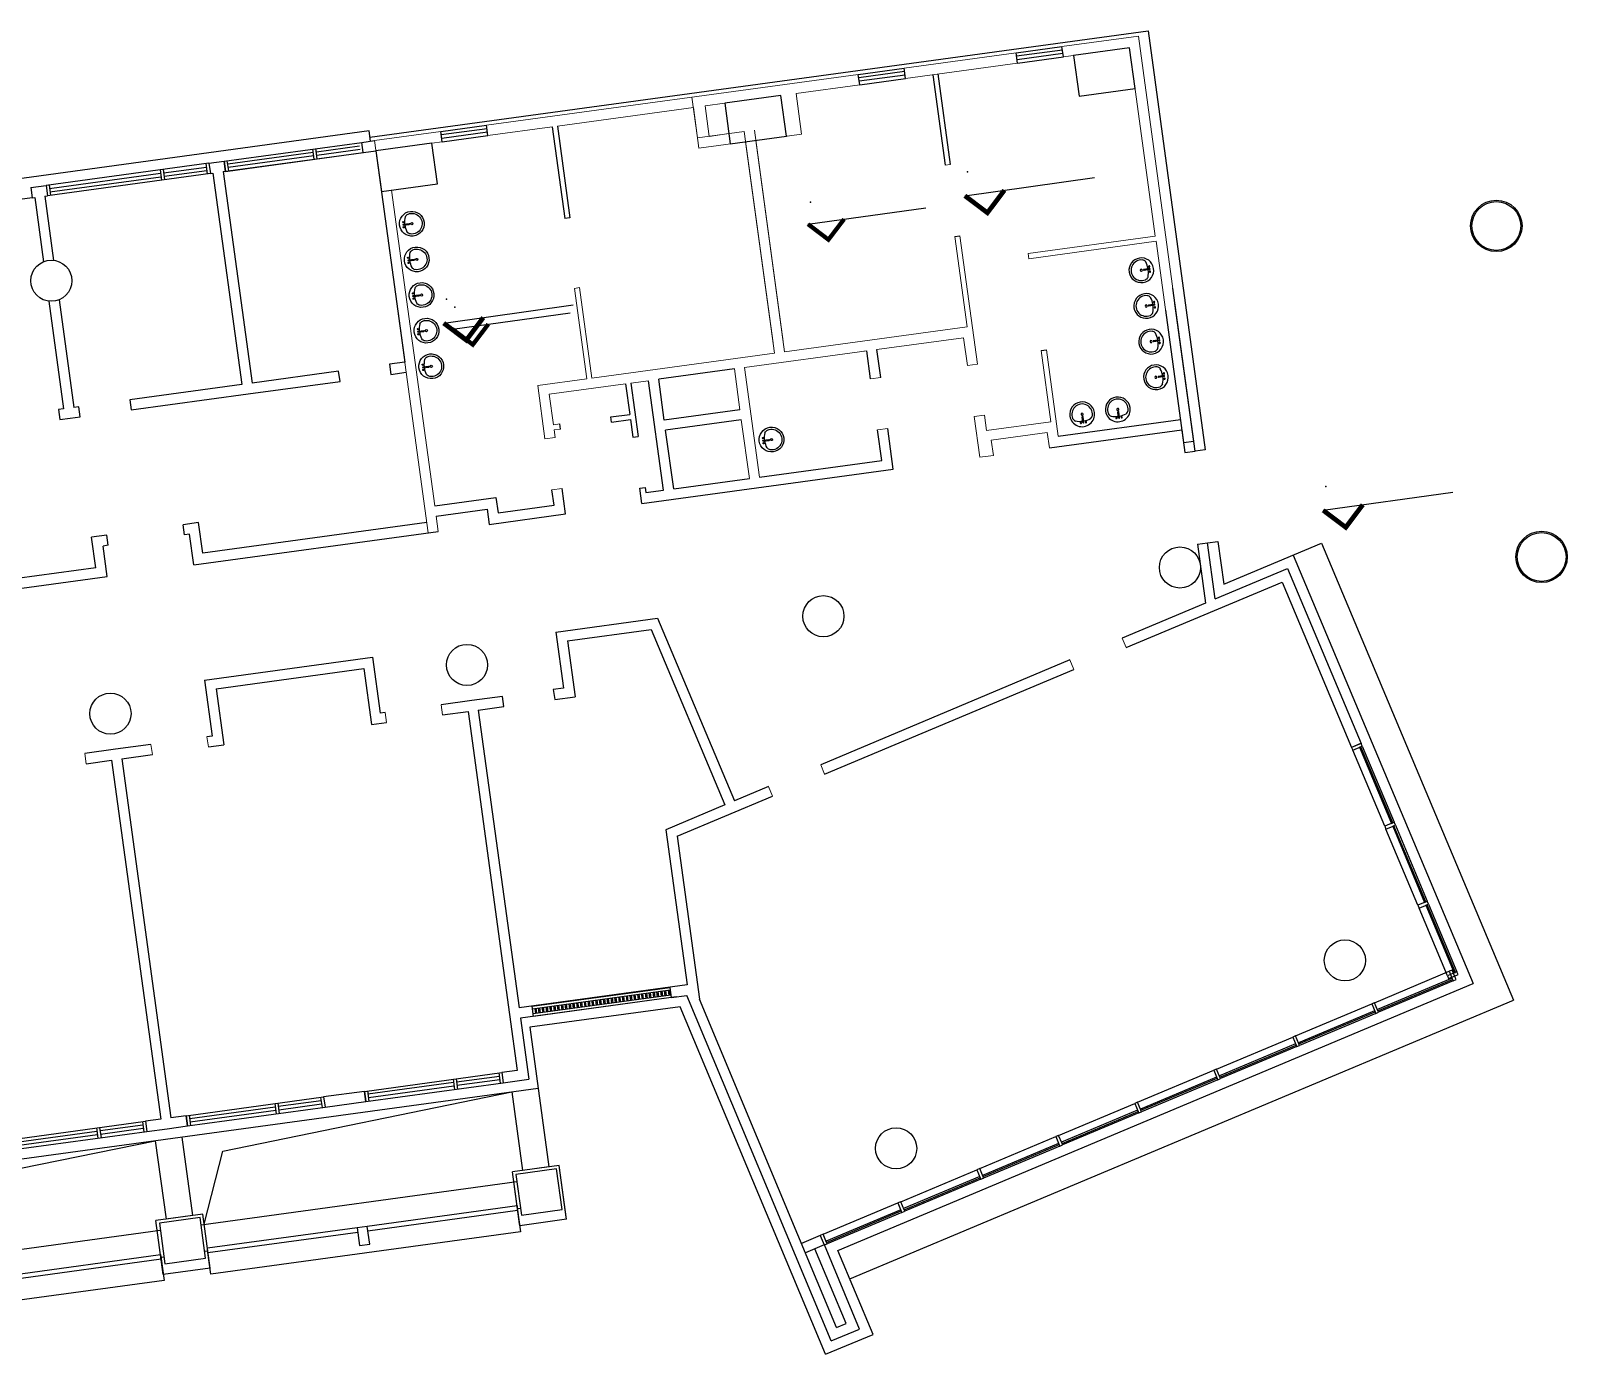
# Model space of a CAD drawing. Header units: millimetres. Extents: x 11680834 to 11851556, y -6213014 to -6078394.
# Drawn here: x 11745678 to 11775573, y -6104144 to -6078394 of the extents above; entities that cross this region are included whole.
import ezdxf

# ---------------------------------------------------------------- set-up
doc = ezdxf.new("R2010")
doc.units = ezdxf.units.MM
for name, color, linetype in [('A—\\M+5C3C5\\M+5B4B0', 135, 'Continuous'), ('A—\\M+5C7BD\\M+5CCE5', 7, 'Continuous'), ('E-COLS-F4$0$0S-COLS-I', 90, 'Continuous'), ('E2-RI-4F$0$A-WALL', 7, 'Continuous'), ('E2-RW-12345F$0$A-WALL', 7, 'Continuous'), ('XRE0$0$A-WALL', 7, 'Continuous')]:
    doc.layers.add(name, color=color, linetype=linetype)

msp = doc.modelspace()

# ---------------------------------------------------------------- hatches: boundary and pattern name
at = {"layer": 'A—\\M+5C3C5\\M+5B4B0'}
h = msp.add_hatch(dxfattribs=at)
h.set_pattern_fill('ANSI32', color=256, scale=200, angle=45, style=0)
h.set_pattern_definition([(277.7833396, (0, 0), (74.30904464, 10.15706082), []), (277.7833396, (-21.384, -28.155), (74.30904464, 10.15706082), [])])
h.paths.add_polyline_path([(11755555, -6097507), (11758131, -6097155), (11758117, -6097056), (11755541, -6097408)])

# ---------------------------------------------------------------- linework, layer by layer
for p, q in [((11764850, -6078826), (11765742, -6078704)), ((11765751, -6078770), (11764859, -6078892)), ((11765769, -6078902), (11765742, -6078704)), ((11764878, -6079024), (11764850, -6078826)), ((11765760, -6078836), (11764869, -6078958)), ((11764878, -6079024), (11765769, -6078902)), ((11761779, -6079246), (11762671, -6079124)), ((11761806, -6079444), (11761779, -6079246)), ((11762680, -6079190), (11761788, -6079312)), ((11762689, -6079256), (11761797, -6079378)), ((11761806, -6079444), (11762698, -6079322)), ((11762698, -6079322), (11762671, -6079124)), ((11753655, -6080356), (11754547, -6080234)), ((11754556, -6080300), (11753664, -6080422)), ((11754574, -6080432), (11754547, -6080234)), ((11753682, -6080554), (11753655, -6080356)), ((11754565, -6080366), (11753673, -6080488)), ((11753682, -6080554), (11754574, -6080432)), ((11752930, -6082159, 0), (11753040, -6082146, 0)), ((11752933, -6082178, 0), (11753043, -6082165, 0)), ((11753025, -6082853, 0), (11753135, -6082839, 0)), ((11753027, -6082871, 0), (11753137, -6082858, 0)), ((11767445, -6083021, 0), (11767335, -6083038, 0)), ((11767447, -6083040, 0), (11767338, -6083057, 0)), ((11753120, -6083546, 0), (11753230, -6083533, 0)), ((11753122, -6083565, 0), (11753232, -6083552, 0)), ((11767539, -6083715, 0), (11767430, -6083732, 0)), ((11767542, -6083734, 0), (11767433, -6083751, 0)), ((11753215, -6084240, 0), (11753325, -6084226, 0)), ((11753217, -6084259, 0), (11753327, -6084245, 0)), ((11767634, -6084408, 0), (11767525, -6084425, 0)), ((11767637, -6084427, 0), (11767527, -6084444, 0)), ((11753309, -6084933, 0), (11753420, -6084920, 0)), ((11753312, -6084952, 0), (11753422, -6084939, 0)), ((11767729, -6085102, 0), (11767619, -6085119, 0)), ((11767732, -6085121, 0), (11767622, -6085138, 0)), ((11766150, -6086018, 0), (11766133, -6085909, 0)), ((11766168, -6086015, 0), (11766152, -6085906, 0)), ((11766843, -6085923, 0), (11766826, -6085814, 0)), ((11766862, -6085920, 0), (11766845, -6085811, 0)), ((11759930, -6086361, 0), (11760040, -6086346, 0)), ((11759932, -6086380, 0), (11760042, -6086365, 0)), ((11757642, -6087381), (11757989, -6087333)), ((11747185, -6088406), (11747172, -6088307)), ((11748671, -6088203), (11748658, -6088104)), ((11753409, -6088161), (11753607, -6088134))]:
    msp.add_line(p, q)
at = {"color": 1}
for p, q in [((11763852, -6081605, 0), (11766374, -6081251, 0)), ((11760800, -6082157, 0), (11763094, -6081843, 0)), ((11753713, -6084084), (11756234, -6083729)), ((11753881, -6084198, 0), (11756174, -6083885, 0)), ((11770824, -6087725), (11773345, -6087371))]:
    msp.add_line(p, q, dxfattribs=at)
at = {"color": 1, "elevation": 0}
for points, const_width in [([(11763852, -6081605), (11764291, -6081936), (11764622, -6081497)], 91.7), ([(11760800, -6082157), (11761198, -6082459), (11761501, -6082061)], 83.3), ([(11753713, -6084084), (11754152, -6084415), (11754483, -6083975)], 91.7), ([(11753881, -6084198), (11754279, -6084501), (11754581, -6084103)], 83.3)]:
    msp.add_lwpolyline(points, dxfattribs=dict(at, const_width=const_width))
at = {"color": 1, "const_width": 91.7}
msp.add_lwpolyline([(11770824, -6087725), (11771263, -6088056), (11771594, -6087617)], dxfattribs=at)
at = {"extrusion": (0, 0, -1)}
for centre, radius, start, end in [((-11753092, -6082149, 0), 241, -96.809, 83.191), ((-11753408, -6082112, 0), 452, -5.6023, 12.3996), ((-11753062, -6082057, 0), 105, 23.9837, 65.3814), ((-11753092, -6082149, 0), 201, 68.4981, -82.1161), ((-11753092, -6082149, 0), 241, 83.191, -96.809), ((-11752925, -6082118, 0), 12.7, -96.809, 83.191), ((-11752931, -6082168, 0), 9.52, -96.809, 83.191), ((-11752925, -6082118, 0), 12.7, 83.191, -96.809), ((-11752937, -6082219, 0), 12.7, -96.809, 83.191), ((-11752937, -6082219, 0), 12.7, 83.191, -96.809), ((-11753408, -6082112, 0), 452, -26.0177, -8.0157), ((-11753085, -6082246, 0), 105, -78.9994, -37.6018), ((-11753042, -6082155, 0), 9.52, 83.191, -96.809), ((-11753092, -6082149, 0), 20.6, -96.809, 83.191), ((-11753092, -6082149, 0), 20.6, 83.191, -96.809), ((-11753187, -6082843, 0), 241, -96.809, 83.191), ((-11753157, -6082750, 0), 105, 23.9837, 65.3814), ((-11753187, -6082843, 0), 201, 68.4981, -82.1161), ((-11753187, -6082843, 0), 241, 83.191, -96.809), ((-11753020, -6082812, 0), 12.7, -96.809, 83.191), ((-11753026, -6082862, 0), 9.52, -96.809, 83.191), ((-11753020, -6082812, 0), 12.7, 83.191, -96.809), ((-11753032, -6082912, 0), 12.7, -96.809, 83.191), ((-11753032, -6082912, 0), 12.7, 83.191, -96.809), ((-11753503, -6082805, 0), 452, -5.6023, 12.3996), ((-11753503, -6082805, 0), 452, -26.0177, -8.0157), ((-11753136, -6082849, 0), 9.52, 83.191, -96.809), ((-11753187, -6082843, 0), 20.6, -96.809, 83.191), ((-11753187, -6082843, 0), 20.6, 83.191, -96.809), ((-11753179, -6082940, 0), 105, -78.9994, -37.6018), ((-11753282, -6083536, 0), 241, 83.191, -96.809), ((-11753282, -6083536, 0), 241, -96.809, 83.191), ((-11753115, -6083505, 0), 12.7, -96.809, 83.191), ((-11753121, -6083556, 0), 9.52, -96.809, 83.191), ((-11753115, -6083505, 0), 12.7, 83.191, -96.809), ((-11753598, -6083499, 0), 452, -5.6023, 12.3996), ((-11753598, -6083499, 0), 452, -26.0177, -8.0157), ((-11753252, -6083444, 0), 105, 23.9837, 65.3814), ((-11753282, -6083536, 0), 201, 68.4981, -82.1161), ((-11753231, -6083542, 0), 9.52, 83.191, -96.809), ((-11753282, -6083536, 0), 20.6, -96.809, 83.191), ((-11753282, -6083536, 0), 20.6, 83.191, -96.809), ((-11753127, -6083606, 0), 12.7, -96.809, 83.191), ((-11753127, -6083606, 0), 12.7, 83.191, -96.809), ((-11753274, -6083633, 0), 105, -78.9994, -37.6018), ((-11753377, -6084230, 0), 241, -96.809, 83.191), ((-11753210, -6084199, 0), 12.7, -96.809, 83.191), ((-11753210, -6084199, 0), 12.7, 83.191, -96.809), ((-11753693, -6084192, 0), 452, -5.6023, 12.3996), ((-11753346, -6084138, 0), 105, 23.9837, 65.3814), ((-11753377, -6084230, 0), 201, 68.4981, -82.1161), ((-11753377, -6084230, 0), 241, 83.191, -96.809), ((-11753216, -6084249, 0), 9.52, -96.809, 83.191), ((-11753222, -6084300, 0), 12.7, -96.809, 83.191), ((-11753222, -6084300, 0), 12.7, 83.191, -96.809), ((-11753693, -6084192, 0), 452, -26.0177, -8.0157), ((-11753369, -6084327, 0), 105, -78.9994, -37.6018), ((-11753326, -6084236, 0), 9.52, 83.191, -96.809), ((-11753377, -6084230, 0), 20.6, -96.809, 83.191), ((-11753377, -6084230, 0), 20.6, 83.191, -96.809), ((-11753471, -6084923, 0), 241, -96.809, 83.191), ((-11753441, -6084831, 0), 105, 23.9837, 65.3814), ((-11753471, -6084923, 0), 201, 68.4981, -82.1161), ((-11753471, -6084923, 0), 241, 83.191, -96.809), ((-11753305, -6084892, 0), 12.7, -96.809, 83.191), ((-11753311, -6084943, 0), 9.52, -96.809, 83.191), ((-11753305, -6084892, 0), 12.7, 83.191, -96.809), ((-11753317, -6084993, 0), 12.7, -96.809, 83.191), ((-11753317, -6084993, 0), 12.7, 83.191, -96.809), ((-11753787, -6084886, 0), 452, -5.6023, 12.3996), ((-11753787, -6084886, 0), 452, -26.0177, -8.0157), ((-11753464, -6085020, 0), 105, -78.9994, -37.6018), ((-11753421, -6084930, 0), 9.52, 83.191, -96.809), ((-11753471, -6084923, 0), 20.6, -96.809, 83.191), ((-11753471, -6084923, 0), 20.6, 83.191, -96.809), ((-11760091, -6086349, 0), 241, -97.784, 82.216), ((-11760407, -6086306, 0), 452, -6.5773, 11.4246), ((-11760060, -6086257, 0), 105, 23.0087, 64.4064), ((-11760091, -6086349, 0), 201, 67.5231, -83.0911), ((-11760091, -6086349, 0), 241, 82.216, -97.784), ((-11759924, -6086320, 0), 12.7, -97.784, 82.216), ((-11759931, -6086371, 0), 9.52, -97.784, 82.216), ((-11759924, -6086320, 0), 12.7, 82.216, -97.784), ((-11759938, -6086421, 0), 12.7, -97.784, 82.216), ((-11759938, -6086421, 0), 12.7, 82.216, -97.784), ((-11760407, -6086306, 0), 452, -26.9927, -8.9907), ((-11760085, -6086446, 0), 105, -79.9744, -38.5768), ((-11760041, -6086356, 0), 9.52, 82.216, -97.784), ((-11760091, -6086349, 0), 20.6, -97.784, 82.216), ((-11760091, -6086349, 0), 20.6, 82.216, -97.784)]:
    msp.add_arc(centre, radius, start, end, dxfattribs=at)
for centre, radius, start, end in [((11767286, -6083055, 0), 241, 98.7565, -81.2435), ((11767286, -6083055, 0), 201, 84.0636, -66.5506), ((11767286, -6083055, 0), 241, -81.2435, 98.7565), ((11767290, -6082958, 0), 105, 39.5492, 80.9469), ((11766971, -6083104, 0), 452, 9.9632, 27.9651), ((11767438, -6082981, 0), 12.7, 98.7565, -81.2435), ((11767438, -6082981, 0), 12.7, -81.2435, 98.7565), ((11767286, -6083055, 0), 20.6, 98.7565, -81.2435), ((11767286, -6083055, 0), 20.6, -81.2435, 98.7565), ((11767336, -6083048, 0), 9.52, 98.7565, -81.2435), ((11767319, -6083147, 0), 105, -63.4339, -22.0362), ((11766971, -6083104, 0), 452, -10.4521, 7.5498), ((11767454, -6083081, 0), 12.7, 98.7565, -81.2435), ((11767446, -6083031, 0), 9.52, -81.2435, 98.7565), ((11767454, -6083081, 0), 12.7, -81.2435, 98.7565), ((11767381, -6083749, 0), 241, 98.7565, -81.2435), ((11767381, -6083749, 0), 201, 84.0636, -66.5506), ((11767381, -6083749, 0), 241, -81.2435, 98.7565), ((11767385, -6083652, 0), 105, 39.5492, 80.9469), ((11767066, -6083797, 0), 452, 9.9632, 27.9651), ((11767381, -6083749, 0), 20.6, 98.7565, -81.2435), ((11767381, -6083749, 0), 20.6, -81.2435, 98.7565), ((11767431, -6083741, 0), 9.52, 98.7565, -81.2435), ((11767414, -6083840, 0), 105, -63.4339, -22.0362), ((11767066, -6083797, 0), 452, -10.4521, 7.5498), ((11767533, -6083674, 0), 12.7, 98.7565, -81.2435), ((11767533, -6083674, 0), 12.7, -81.2435, 98.7565), ((11767549, -6083775, 0), 12.7, 98.7565, -81.2435), ((11767541, -6083724, 0), 9.52, -81.2435, 98.7565), ((11767549, -6083775, 0), 12.7, -81.2435, 98.7565), ((11767476, -6084443, 0), 241, 98.7565, -81.2435), ((11767476, -6084443, 0), 201, 84.0636, -66.5506), ((11767476, -6084443, 0), 241, -81.2435, 98.7565), ((11767476, -6084443, 0), 20.6, 98.7565, -81.2435), ((11767476, -6084443, 0), 20.6, -81.2435, 98.7565), ((11767480, -6084345, 0), 105, 39.5492, 80.9469), ((11767526, -6084435, 0), 9.52, 98.7565, -81.2435), ((11767161, -6084491, 0), 452, 9.9632, 27.9651), ((11767161, -6084491, 0), 452, -10.4521, 7.5498), ((11767628, -6084368, 0), 12.7, 98.7565, -81.2435), ((11767628, -6084368, 0), 12.7, -81.2435, 98.7565), ((11767643, -6084468, 0), 12.7, 98.7565, -81.2435), ((11767636, -6084418, 0), 9.52, -81.2435, 98.7565), ((11767643, -6084468, 0), 12.7, -81.2435, 98.7565), ((11767509, -6084534, 0), 105, -63.4339, -22.0362), ((11767570, -6085136, 0), 241, 98.7565, -81.2435), ((11767570, -6085136, 0), 201, 84.0636, -66.5506), ((11767570, -6085136, 0), 241, -81.2435, 98.7565), ((11767575, -6085039, 0), 105, 39.5492, 80.9469), ((11767256, -6085184, 0), 452, 9.9632, 27.9651), ((11767723, -6085061, 0), 12.7, 98.7565, -81.2435), ((11767723, -6085061, 0), 12.7, -81.2435, 98.7565), ((11767570, -6085136, 0), 20.6, 98.7565, -81.2435), ((11767570, -6085136, 0), 20.6, -81.2435, 98.7565), ((11767621, -6085128, 0), 9.52, 98.7565, -81.2435), ((11767604, -6085227, 0), 105, -63.4339, -22.0362), ((11767256, -6085184, 0), 452, -10.4521, 7.5498), ((11767738, -6085162, 0), 12.7, 98.7565, -81.2435), ((11767730, -6085111, 0), 9.52, -81.2435, 98.7565), ((11767738, -6085162, 0), 12.7, -81.2435, 98.7565), ((11766134, -6085857, 0), 241, 8.7565, -171.2435), ((11766134, -6085857, 0), 201, -5.9364, -156.5506), ((11766828, -6085762, 0), 241, 8.7565, -171.2435), ((11766828, -6085762, 0), 201, -5.9364, -156.5506), ((11766134, -6085857, 0), 241, -171.2435, 8.7565), ((11766043, -6085890, 0), 105, -153.4339, -112.0362), ((11766134, -6085857, 0), 20.6, 8.7565, -171.2435), ((11766134, -6085857, 0), 20.6, -171.2435, 8.7565), ((11766142, -6085907, 0), 9.52, 8.7565, -171.2435), ((11766086, -6085542, 0), 452, -80.0368, -62.0349), ((11766231, -6085861, 0), 105, -50.4508, -9.0531), ((11766828, -6085762, 0), 241, -171.2435, 8.7565), ((11766737, -6085795, 0), 105, -153.4339, -112.0362), ((11766779, -6085447, 0), 452, -100.4521, -82.4502), ((11766802, -6085930, 0), 12.7, 8.7565, -171.2435), ((11766802, -6085930, 0), 12.7, -171.2435, 8.7565), ((11766828, -6085762, 0), 20.6, 8.7565, -171.2435), ((11766828, -6085762, 0), 20.6, -171.2435, 8.7565), ((11766836, -6085812, 0), 9.52, 8.7565, -171.2435), ((11766853, -6085922, 0), 9.52, -171.2435, 8.7565), ((11766779, -6085447, 0), 452, -80.0368, -62.0349), ((11766903, -6085914, 0), 12.7, 8.7565, -171.2435), ((11766903, -6085914, 0), 12.7, -171.2435, 8.7565), ((11766925, -6085766, 0), 105, -50.4508, -9.0531), ((11766086, -6085542, 0), 452, -100.4521, -82.4502), ((11766109, -6086024, 0), 12.7, 8.7565, -171.2435), ((11766109, -6086024, 0), 12.7, -171.2435, 8.7565), ((11766159, -6086017, 0), 9.52, -171.2435, 8.7565), ((11766209, -6086009, 0), 12.7, 8.7565, -171.2435), ((11766209, -6086009, 0), 12.7, -171.2435, 8.7565)]:
    msp.add_arc(centre, radius, start, end)
at = {"color": 1}
for p in [(11763905, -6081139, 0), (11760850, -6081733, 0), (11753766, -6083617), (11753930, -6083775, 0), (11770877, -6087259)]:
    msp.add_point(p, dxfattribs=at)
at = {"layer": 'A—\\M+5C3C5\\M+5B4B0'}
for p, q in [((11752276, -6080464), (11767416, -6078394)), ((11767416, -6078394), (11768530, -6086549)), ((11752260, -6080344), (11714293, -6085535)), ((11749443, -6080932), (11752118, -6080566)), ((11752145, -6080764), (11752118, -6080566)), ((11752287, -6080543), (11752260, -6080344)), ((11749421, -6081136), (11752394, -6080730)), ((11749470, -6081130), (11752145, -6080764)), ((11751176, -6080762), (11749511, -6080990)), ((11751185, -6080828), (11749520, -6081056)), ((11751194, -6080894), (11751167, -6080696)), ((11751253, -6080886), (11751226, -6080688)), ((11752076, -6080639), (11751235, -6080754)), ((11752085, -6080705), (11751244, -6080820)), ((11749146, -6080972), (11745975, -6081406)), ((11749173, -6081170), (11746002, -6081604)), ((11746043, -6081464), (11748203, -6081168)), ((11748194, -6081102), (11748221, -6081300)), ((11748254, -6081094), (11748281, -6081292)), ((11748263, -6081160), (11749095, -6081046)), ((11748272, -6081226), (11749104, -6081112)), ((11749086, -6080980), (11749113, -6081179)), ((11749146, -6080972), (11749173, -6081170)), ((11749443, -6080932), (11749470, -6081130)), ((11749470, -6081130), (11749443, -6080932)), ((11749529, -6081122), (11749502, -6080923)), ((11745678, -6081446), (11745705, -6081644)), ((11745975, -6081406), (11746002, -6081604)), ((11746034, -6081397), (11746062, -6081596)), ((11746052, -6081530), (11748212, -6081234)), ((11745705, -6081644), (11742534, -6082078)), ((11768530, -6086549), (11768332, -6086576)), ((11768576, -6088359), (11768774, -6088332)), ((11768774, -6088332), (11768888, -6089164)), ((11768888, -6089164), (11770792, -6088364)), ((11770791, -6088364), (11774526, -6097254)), ((11770238, -6088597), (11773740, -6096934)), ((11772021, -6093873), (11771399, -6092392)), ((11771555, -6092326), (11771531, -6092336)), ((11771531, -6092336), (11772153, -6093817)), ((11772177, -6093807), (11771555, -6092326)), ((11771583, -6092315), (11772205, -6093795)), ((11772666, -6095408), (11772044, -6093928)), ((11772153, -6093817), (11772177, -6093807)), ((11772200, -6093862), (11772177, -6093872)), ((11772177, -6093872), (11772798, -6095353)), ((11772822, -6095343), (11772200, -6093862)), ((11772228, -6093850), (11772850, -6095331)), ((11773241, -6096779), (11772689, -6095464)), ((11772798, -6095353), (11772822, -6095343)), ((11772845, -6095398), (11772822, -6095408)), ((11772822, -6095408), (11773374, -6096724)), ((11773398, -6096714), (11772845, -6095398)), ((11772873, -6095386), (11773426, -6096702)), ((11771823, -6097305), (11773276, -6096694)), ((11773415, -6096706), (11773241, -6096779)), ((11773374, -6096724), (11773398, -6096714)), ((11773426, -6096702), (11773415, -6096706)), ((11773449, -6096757), (11773426, -6096702)), ((11755435, -6097372), (11758110, -6097006)), ((11761382, -6102124), (11773740, -6096934)), ((11773332, -6096827), (11771879, -6097438)), ((11771888, -6097461), (11773342, -6096851)), ((11773354, -6096879), (11771900, -6097489)), ((11773241, -6096779), (11773265, -6096835)), ((11773265, -6096835), (11773438, -6096762)), ((11773342, -6096851), (11773332, -6096827)), ((11773438, -6096762), (11773449, -6096757)), ((11755442, -6097421), (11758117, -6097056)), ((11758131, -6097155), (11755456, -6097520)), ((11758138, -6097204), (11755462, -6097570)), ((11761614, -6102677), (11774526, -6097254)), ((11770286, -6097950), (11771767, -6097328)), ((11758315, -6097382), (11755390, -6097782)), ((11761143, -6104144), (11758315, -6097382)), ((11771823, -6097461), (11770342, -6098083)), ((11770352, -6098106), (11771833, -6097484)), ((11771845, -6097512), (11770364, -6098134)), ((11771833, -6097484), (11771823, -6097461)), ((11771879, -6097438), (11771888, -6097461)), ((11755390, -6097782), (11755761, -6100496)), ((11768750, -6098595), (11770231, -6097973)), ((11770287, -6098106), (11768806, -6098728)), ((11768815, -6098752), (11770297, -6098130)), ((11770308, -6098158), (11768827, -6098780)), ((11770297, -6098130), (11770287, -6098106)), ((11770342, -6098083), (11770352, -6098106)), ((11752170, -6099029), (11754845, -6098664)), ((11753894, -6098794), (11753921, -6098992)), ((11753953, -6098786), (11753980, -6098984)), ((11754795, -6098738), (11753962, -6098852)), ((11754804, -6098804), (11753971, -6098918)), ((11754786, -6098672), (11754813, -6098870)), ((11754845, -6098664), (11754872, -6098862)), ((11767213, -6099241), (11768695, -6098619)), ((11768750, -6098751), (11767269, -6099374)), ((11767279, -6099397), (11768760, -6098775)), ((11768772, -6098803), (11767291, -6099425)), ((11768760, -6098775), (11768750, -6098751)), ((11768806, -6098728), (11768815, -6098752)), ((11720360, -6103781), (11755553, -6098970)), ((11752170, -6099029), (11752197, -6099227)), ((11752197, -6099227), (11754872, -6098862)), ((11752229, -6099021), (11752256, -6099219)), ((11753903, -6098860), (11752238, -6099087)), ((11753912, -6098926), (11752247, -6099153)), ((11755038, -6099041), (11755246, -6100567)), ((11748702, -6099503), (11751377, -6099138)), ((11748729, -6099701), (11751404, -6099336)), ((11750435, -6099334), (11748771, -6099561)), ((11750444, -6099400), (11748780, -6099627)), ((11750426, -6099268), (11750453, -6099466)), ((11750486, -6099260), (11750513, -6099458)), ((11751327, -6099212), (11750495, -6099326)), ((11751336, -6099278), (11750504, -6099392)), ((11751318, -6099146), (11751345, -6099344)), ((11751377, -6099138), (11751404, -6099336)), ((11765677, -6099886), (11767158, -6099264)), ((11767214, -6099397), (11765733, -6100019)), ((11765743, -6100042), (11767224, -6099420)), ((11767224, -6099420), (11767214, -6099397)), ((11767269, -6099374), (11767279, -6099397)), ((11745234, -6099977), (11747910, -6099612)), ((11747859, -6099686), (11747027, -6099800)), ((11747850, -6099620), (11747877, -6099818)), ((11747910, -6099612), (11747937, -6099810)), ((11748702, -6099503), (11748729, -6099701)), ((11748762, -6099495), (11748789, -6099693)), ((11767236, -6099448), (11765754, -6100070)), ((11745261, -6100175), (11747937, -6099810)), ((11746967, -6099808), (11745303, -6100035)), ((11746976, -6099874), (11745312, -6100101)), ((11746958, -6099742), (11746985, -6099940)), ((11747018, -6099734), (11747045, -6099932)), ((11747868, -6099752), (11747036, -6099866)), ((11748102, -6099989), (11748311, -6101515)), ((11748617, -6099918), (11748826, -6101444)), ((11764141, -6100531), (11765622, -6099909)), ((11765733, -6100019), (11765743, -6100042)), ((11765677, -6100042), (11764196, -6100664)), ((11764206, -6100688), (11765687, -6100066)), ((11765699, -6100094), (11764218, -6100716)), ((11765687, -6100066), (11765677, -6100042)), ((11755960, -6100469), (11755048, -6100594)), ((11755960, -6100469), (11755048, -6100594)), ((11755960, -6100469), (11755048, -6100594)), ((11755186, -6101604), (11755048, -6100594)), ((11755192, -6101644), (11755048, -6100594)), ((11755761, -6100496), (11755246, -6100567)), ((11756098, -6101480), (11755960, -6100469)), ((11756103, -6101519), (11755960, -6100469)), ((11762604, -6101177), (11764085, -6100555)), ((11764141, -6100687), (11762660, -6101310)), ((11762670, -6101333), (11764151, -6100711)), ((11764163, -6100739), (11762682, -6101361)), ((11764151, -6100711), (11764141, -6100687)), ((11764196, -6100664), (11764206, -6100688)), ((11761095, -6101810), (11762549, -6101200)), ((11749024, -6101417), (11748113, -6101542)), ((11749024, -6101417), (11748113, -6101542)), ((11748826, -6101444), (11748311, -6101515)), ((11749168, -6102467), (11749024, -6101417)), ((11755139, -6101257), (11752226, -6101656)), ((11752237, -6101740), (11755150, -6101341)), ((11755139, -6101257), (11755150, -6101341)), ((11755150, -6101341), (11755208, -6101762)), ((11756103, -6101519), (11755192, -6101644)), ((11762605, -6101333), (11761151, -6101943)), ((11761161, -6101967), (11762614, -6101356)), ((11762626, -6101384), (11761173, -6101995)), ((11762614, -6101356), (11762605, -6101333)), ((11762660, -6101310), (11762670, -6101333)), ((11748256, -6102592), (11748113, -6101542)), ((11752028, -6101683), (11749115, -6102081)), ((11749126, -6102165), (11752039, -6101767)), ((11755208, -6101762), (11749184, -6102585)), ((11752226, -6101656), (11752028, -6101683)), ((11752028, -6101683), (11752075, -6102029)), ((11752273, -6102002), (11752226, -6101656)), ((11761095, -6101810), (11761040, -6101834)), ((11761161, -6101968), (11761095, -6101810)), ((11749126, -6102165), (11749115, -6102081)), ((11752075, -6102029), (11752273, -6102002)), ((11761040, -6101834), (11761117, -6102018)), ((11761117, -6102018), (11761173, -6101995)), ((11761151, -6101943), (11761161, -6101967)), ((11761173, -6101995), (11761161, -6101968)), ((11762065, -6103758), (11761382, -6102124)), ((11745290, -6102604), (11748203, -6102205)), ((11745302, -6102688), (11748215, -6102289)), ((11748203, -6102205), (11748215, -6102289)), ((11748215, -6102289), (11748272, -6102710)), ((11749184, -6102585), (11749126, -6102165)), ((11748272, -6102710), (11742248, -6103533)), ((11749168, -6102467), (11748256, -6102592)), ((11761143, -6104144), (11762065, -6103758))]:
    msp.add_line(p, q, dxfattribs=at)
at = {"layer": 'A—\\M+5C3C5\\M+5B4B0', "lineweight": 13}
for p, q in [((11749173, -6081170), (11749146, -6080972)), ((11745705, -6081644), (11745678, -6081446)), ((11745975, -6081406), (11746002, -6081604))]:
    msp.add_line(p, q, dxfattribs=at)
at = {"layer": 'A—\\M+5C3C5\\M+5B4B0', "extrusion": (0, 0, -1)}
for p, q in [((11771560, -6092259), (11771549, -6092264)), ((11771583, -6092315), (11771560, -6092259)), ((11771549, -6092264), (11771375, -6092337)), ((11771375, -6092337), (11771399, -6092392)), ((11771399, -6092392), (11771572, -6092319)), ((11771572, -6092319), (11771583, -6092315)), ((11772194, -6093800), (11772021, -6093873)), ((11772021, -6093873), (11772044, -6093928)), ((11772044, -6093928), (11772217, -6093855)), ((11772205, -6093795), (11772194, -6093800)), ((11772228, -6093850), (11772205, -6093795)), ((11772217, -6093855), (11772228, -6093850)), ((11772839, -6095335), (11772666, -6095408)), ((11772666, -6095408), (11772689, -6095464)), ((11772689, -6095464), (11772862, -6095391)), ((11772850, -6095331), (11772839, -6095335)), ((11772873, -6095386), (11772850, -6095331)), ((11772862, -6095391), (11772873, -6095386)), ((11773331, -6096671), (11773276, -6096694)), ((11773276, -6096694), (11773342, -6096851)), ((11773398, -6096828), (11773331, -6096671)), ((11773342, -6096851), (11773354, -6096879)), ((11773354, -6096879), (11773409, -6096855)), ((11773409, -6096855), (11773398, -6096828)), ((11771823, -6097305), (11771767, -6097328)), ((11771767, -6097328), (11771833, -6097485)), ((11771889, -6097462), (11771823, -6097305)), ((11771833, -6097485), (11771845, -6097512)), ((11771845, -6097512), (11771900, -6097489)), ((11771900, -6097489), (11771889, -6097462)), ((11770286, -6097950), (11770231, -6097973)), ((11770231, -6097973), (11770297, -6098131)), ((11770352, -6098107), (11770286, -6097950)), ((11770297, -6098131), (11770308, -6098158)), ((11770308, -6098158), (11770364, -6098134)), ((11770364, -6098134), (11770352, -6098107)), ((11768750, -6098595), (11768695, -6098619)), ((11768695, -6098619), (11768761, -6098776)), ((11768816, -6098753), (11768750, -6098595)), ((11768761, -6098776), (11768772, -6098803)), ((11768772, -6098803), (11768827, -6098780)), ((11768827, -6098780), (11768816, -6098753)), ((11767213, -6099241), (11767158, -6099264)), ((11767158, -6099264), (11767224, -6099421)), ((11767279, -6099398), (11767213, -6099241)), ((11767224, -6099421), (11767236, -6099448)), ((11767236, -6099448), (11767291, -6099425)), ((11767291, -6099425), (11767279, -6099398)), ((11765677, -6099886), (11765622, -6099909)), ((11765622, -6099909), (11765688, -6100067)), ((11765743, -6100043), (11765677, -6099886)), ((11765688, -6100067), (11765699, -6100094)), ((11765699, -6100094), (11765754, -6100070)), ((11765754, -6100070), (11765743, -6100043)), ((11764141, -6100531), (11764085, -6100555)), ((11764085, -6100555), (11764151, -6100712)), ((11764207, -6100689), (11764141, -6100531)), ((11764151, -6100712), (11764163, -6100739)), ((11764163, -6100739), (11764218, -6100716)), ((11764218, -6100716), (11764207, -6100689)), ((11762604, -6101177), (11762549, -6101200)), ((11762549, -6101200), (11762615, -6101357)), ((11762670, -6101334), (11762604, -6101177)), ((11762615, -6101357), (11762626, -6101384)), ((11762626, -6101384), (11762682, -6101361)), ((11762682, -6101361), (11762670, -6101334))]:
    msp.add_line(p, q, dxfattribs=at)
at = {"layer": 'A—\\M+5C3C5\\M+5B4B0'}
for points in [[(11755483, -6097416), (11755496, -6097515)], [(11755508, -6097412), (11755521, -6097511)], [(11748992, -6101623), (11755135, -6100784)], [(11755146, -6101307), (11755205, -6101299)], [(11742056, -6102571), (11748199, -6101732)], [(11748210, -6102255), (11748270, -6102247)], [(11749062, -6102139), (11749122, -6102131)]]:
    msp.add_lwpolyline(points, dxfattribs=at)
at = {"layer": 'A—\\M+5C3C5\\M+5B4B0', "color": 8}
for points in [[(11749051, -6101615), (11749413, -6100191), (11755038, -6099041)], [(11742116, -6102563), (11742481, -6101132), (11748102, -6099989)]]:
    msp.add_lwpolyline(points, dxfattribs=at)
at = {"layer": 'A—\\M+5C7BD\\M+5CCE5', "lineweight": 13}
for p, q in [((11767228, -6078501), (11768271, -6086130)), ((11767228, -6078501), (11768271, -6086130)), ((11761779, -6079246), (11754547, -6080234)), ((11761779, -6079246), (11754547, -6080234)), ((11753655, -6080356), (11752367, -6080532)), ((11753655, -6080356), (11752367, -6080532)), ((11752367, -6080532), (11752956, -6084842)), ((11752367, -6080532), (11752956, -6084842)), ((11767572, -6082491), (11768046, -6085959)), ((11767572, -6082491), (11768046, -6085959))]:
    msp.add_line(p, q, dxfattribs=at)
at = {"layer": 'A—\\M+5C7BD\\M+5CCE5'}
for p, q in [((11763227, -6079250), (11763468, -6081008)), ((11763227, -6079250), (11763468, -6081008)), ((11763327, -6079236), (11763567, -6080995)), ((11763327, -6079236), (11763567, -6080995)), ((11768305, -6086378, 0), (11767898, -6083405, 0)), ((11765668, -6086284), (11768046, -6085959)), ((11765668, -6086284), (11768046, -6085959)), ((11765497, -6086509), (11768073, -6086157)), ((11765497, -6086509), (11768073, -6086157)), ((11768073, -6086157), (11768107, -6086405, 0)), ((11768106, -6086405, 0), (11768305, -6086378, 0))]:
    msp.add_line(p, q, dxfattribs=at)
for points in [[(11767057, -6078726), (11765967, -6078875), (11766076, -6079668), (11767166, -6079519)], [(11760270, -6079654), (11759180, -6079803), (11759289, -6080595), (11760379, -6080446)], [(11753483, -6080581), (11752394, -6080730), (11752502, -6081523), (11753592, -6081374)], [(11755908, -6100537), (11755116, -6100645), (11755224, -6101438), (11756017, -6101329)], [(11748973, -6101485), (11748180, -6101593), (11748289, -6102386), (11749081, -6102277)]]:
    msp.add_lwpolyline(points, close=True, dxfattribs=at)
at = {"layer": 'A—\\M+5C7BD\\M+5CCE5', "lineweight": 13}
msp.add_lwpolyline([(11752394, -6080730), (11752502, -6081523), (11753592, -6081374), (11753483, -6080581)], dxfattribs=at)
msp.add_lwpolyline([(11752394, -6080730), (11752502, -6081523), (11753592, -6081374), (11753483, -6080581)], dxfattribs=at)
at = {"layer": 'A—\\M+5C7BD\\M+5CCE5'}
for centre, radius in [((11774192, -6082192), 500), ((11774192, -6082192), 475), ((11746078, -6083259), 400), ((11775073, -6088632), 500), ((11775073, -6088632), 475), ((11768036, -6088837), 400), ((11761100, -6089785), 400), ((11754165, -6090733), 400), ((11747229, -6091681), 400), ((11771246, -6096482), 400), ((11762515, -6100138), 400)]:
    msp.add_circle(centre, radius, dxfattribs=at)
at = {"layer": 'E-COLS-F4$0$0S-COLS-I'}
for points in [[(11767057, -6078726), (11765967, -6078875), (11766076, -6079668), (11767166, -6079519)], [(11760270, -6079654), (11759180, -6079803), (11759289, -6080595), (11760379, -6080446)], [(11753483, -6080581), (11752394, -6080730), (11752502, -6081523), (11753592, -6081374)], [(11755908, -6100537), (11755116, -6100645), (11755224, -6101438), (11756017, -6101329)], [(11748973, -6101485), (11748180, -6101593), (11748289, -6102386), (11749081, -6102277)]]:
    msp.add_lwpolyline(points, close=True, dxfattribs=at)
for centre, radius in [((11774192, -6082192), 500), ((11774192, -6082192), 475), ((11746078, -6083259), 400), ((11775073, -6088632), 500), ((11775073, -6088632), 475), ((11768036, -6088837), 400), ((11761100, -6089785), 400), ((11754165, -6090733), 400), ((11747229, -6091681), 400), ((11771246, -6096482), 400), ((11762515, -6100138), 400)]:
    msp.add_circle(centre, radius, dxfattribs=at)
at = {"layer": 'E2-RI-4F$0$A-WALL'}
for p, q in [((11752118, -6080566), (11752364, -6080532)), ((11752394, -6080730), (11752956, -6084842)), ((11749146, -6080972), (11749443, -6080932)), ((11749173, -6081170), (11749223, -6081163)), ((11749223, -6081163), (11749785, -6085275)), ((11749421, -6081136), (11749983, -6085248)), ((11745678, -6081446), (11745975, -6081406)), ((11745705, -6081644), (11745755, -6081638)), ((11745755, -6081638), (11745926, -6082889)), ((11745953, -6081610), (11746002, -6081604)), ((11745953, -6081610), (11746124, -6082862)), ((11746031, -6083656), (11746317, -6085749)), ((11746229, -6083629), (11746516, -6085722)), ((11767755, -6083829), (11768134, -6086603)), ((11768332, -6086576), (11767939, -6083702)), ((11751668, -6085018), (11749983, -6085248)), ((11751695, -6085216), (11751668, -6085018)), ((11752956, -6084842), (11752658, -6084883)), ((11752658, -6084883), (11752685, -6085081)), ((11752685, -6085081), (11752983, -6085040)), ((11749785, -6085275), (11747605, -6085573)), ((11749911, -6085460), (11751695, -6085216)), ((11747605, -6085573), (11747632, -6085772)), ((11747632, -6085772), (11749911, -6085460)), ((11746317, -6085749), (11746218, -6085763)), ((11746218, -6085763), (11746245, -6085961)), ((11746245, -6085961), (11746444, -6085934)), ((11746444, -6085934), (11746642, -6085907)), ((11746615, -6085709), (11746516, -6085722)), ((11746642, -6085907), (11746615, -6085709)), ((11768134, -6086603), (11768332, -6086576)), ((11748942, -6087964), (11748644, -6088005)), ((11748671, -6088203), (11748644, -6088005)), ((11749023, -6088559), (11748942, -6087964)), ((11753382, -6087963), (11749023, -6088559)), ((11747158, -6088208), (11746861, -6088249)), ((11746942, -6088843), (11746861, -6088249)), ((11747185, -6088406), (11747158, -6088208)), ((11748770, -6088190), (11748671, -6088203)), ((11748852, -6088784), (11748770, -6088190)), ((11748852, -6088784), (11753607, -6088134)), ((11768378, -6088386), (11768576, -6088359)), ((11768725, -6089449), (11768576, -6088359)), ((11747185, -6088406), (11747086, -6088420)), ((11747167, -6089014), (11747086, -6088420)), ((11768378, -6088386), (11768534, -6089529)), ((11746942, -6088843), (11728216, -6091403)), ((11768725, -6089449), (11770131, -6088858)), ((11770131, -6088858), (11771560, -6092259)), ((11728045, -6091628), (11747167, -6089014)), ((11766988, -6090395), (11770024, -6089120)), ((11770024, -6089120), (11771375, -6092337)), ((11768534, -6089529), (11766911, -6090211)), ((11755894, -6090093), (11757875, -6089822)), ((11757875, -6089822), (11759369, -6093378)), ((11755894, -6090093), (11756043, -6091182)), ((11756119, -6090264), (11757750, -6090041)), ((11757750, -6090041), (11759184, -6093456)), ((11756119, -6090264), (11756268, -6091353)), ((11749057, -6091027), (11752327, -6090580)), ((11752327, -6090580), (11752476, -6091670)), ((11765897, -6090637), (11761047, -6092674)), ((11749057, -6091027), (11749206, -6092117)), ((11749283, -6091198), (11752156, -6090805)), ((11752156, -6090805), (11752305, -6091895)), ((11761124, -6092858), (11765974, -6090821)), ((11749283, -6091198), (11749432, -6092288)), ((11754854, -6091345), (11754259, -6091426)), ((11754881, -6091543), (11754854, -6091345)), ((11756043, -6091182), (11755845, -6091209)), ((11756043, -6091182), (11755845, -6091209)), ((11755845, -6091209), (11755872, -6091408)), ((11755845, -6091209), (11755872, -6091408)), ((11755872, -6091408), (11756268, -6091353)), ((11755872, -6091408), (11756268, -6091353)), ((11752575, -6091656), (11752476, -6091670)), ((11754259, -6091426), (11753665, -6091507)), ((11753692, -6091706), (11754187, -6091638)), ((11754187, -6091638), (11754993, -6097533)), ((11754259, -6091426), (11754259, -6091426)), ((11754385, -6091611), (11754881, -6091543)), ((11754385, -6091611), (11755178, -6097407)), ((11752305, -6091895), (11752602, -6091855)), ((11749206, -6092117), (11749107, -6092130)), ((11771560, -6092259), (11771375, -6092337)), ((11747324, -6092374), (11746729, -6092455)), ((11748017, -6092279), (11747324, -6092374)), ((11747450, -6092559), (11748044, -6092478)), ((11749134, -6092329), (11749432, -6092288)), ((11746756, -6092654), (11747252, -6092586)), ((11747252, -6092586), (11748207, -6099571)), ((11747450, -6092559), (11748405, -6099544)), ((11760033, -6093099), (11759369, -6093378)), ((11758253, -6094064), (11760110, -6093284)), ((11759184, -6093456), (11758034, -6093939)), ((11758034, -6093939), (11758447, -6096960)), ((11758253, -6094064), (11758687, -6097235)), ((11758447, -6096960), (11755178, -6097407)), ((11758110, -6097006), (11758138, -6097204)), ((11758235, -6097191), (11755205, -6097605)), ((11758138, -6097204), (11758440, -6097163)), ((11761250, -6103883), (11758440, -6097163)), ((11761358, -6103622), (11758687, -6097235)), ((11754993, -6097535), (11755142, -6098623)), ((11755205, -6097605), (11755367, -6098794)), ((11755462, -6097570), (11755435, -6097372)), ((11755142, -6098623), (11754845, -6098664)), ((11754845, -6098664), (11754872, -6098862)), ((11754872, -6098862), (11755367, -6098794)), ((11752170, -6099029), (11751377, -6099138)), ((11752197, -6099227), (11752170, -6099029)), ((11751377, -6099138), (11751404, -6099336)), ((11751404, -6099336), (11752197, -6099227)), ((11748207, -6099571), (11747909, -6099612)), ((11747909, -6099612), (11747937, -6099810)), ((11748333, -6099756), (11748729, -6099701)), ((11748702, -6099503), (11748405, -6099544)), ((11748729, -6099701), (11748702, -6099503)), ((11747937, -6099810), (11748333, -6099756)), ((11761040, -6101834), (11760674, -6101987)), ((11761117, -6102018), (11760751, -6102171)), ((11761542, -6103545), (11760936, -6102094)), ((11761804, -6103653), (11761120, -6102017)), ((11761358, -6103622), (11761543, -6103545)), ((11761250, -6103883), (11761804, -6103653))]:
    msp.add_line(p, q, dxfattribs=at)
at = {"layer": 'E2-RI-4F$0$A-WALL', "lineweight": 13}
for p, q in [((11766911, -6090211), (11766988, -6090395)), ((11765974, -6090821), (11765897, -6090637)), ((11752602, -6091855), (11752575, -6091656)), ((11753665, -6091507), (11753692, -6091706)), ((11749107, -6092130), (11749134, -6092329)), ((11746729, -6092455), (11746756, -6092654)), ((11748044, -6092478), (11748017, -6092279)), ((11761047, -6092674), (11761124, -6092858)), ((11760110, -6093284), (11760033, -6093099))]:
    msp.add_line(p, q, dxfattribs=at)
at = {"layer": 'E2-RW-12345F$0$A-WALL', "lineweight": 13}
for p, q in [((11767228, -6078501), (11765742, -6078704)), ((11765742, -6078704), (11767228, -6078501)), ((11767228, -6078501), (11768271, -6086130)), ((11765742, -6078704), (11765769, -6078902)), ((11765769, -6078902), (11767057, -6078726)), ((11767057, -6078726), (11767558, -6082392)), ((11764850, -6078826), (11762671, -6079124)), ((11762698, -6079322), (11764878, -6079024)), ((11764878, -6079024), (11764850, -6078826)), ((11761779, -6079246), (11754547, -6080234)), ((11761806, -6079444), (11761779, -6079246)), ((11762671, -6079124), (11762698, -6079322)), ((11760568, -6079613), (11761806, -6079444)), ((11760676, -6080406), (11760568, -6079613)), ((11755925, -6080248), (11758570, -6079886)), ((11758798, -6079855), (11759181, -6079803, 0)), ((11759478, -6079762), (11759478, -6079762)), ((11754574, -6080432), (11755826, -6080261)), ((11753655, -6080356), (11752367, -6080532)), ((11752367, -6080532), (11752983, -6085040)), ((11753483, -6080581), (11753682, -6080554)), ((11753682, -6080554), (11753655, -6080356)), ((11753682, -6080554), (11753682, -6080554)), ((11759757, -6080330, 0), (11760319, -6084442, 0)), ((11759784, -6080528), (11760676, -6080406)), ((11759784, -6080528), (11760346, -6084640)), ((11763468, -6081008), (11763567, -6080995)), ((11764099, -6084883), (11763757, -6082382)), ((11765081, -6082731, 0), (11767558, -6082392)), ((11763898, -6084154), (11763658, -6082395)), ((11765095, -6082830, 0), (11767572, -6082491)), ((11767572, -6082491), (11768046, -6085959)), ((11765081, -6082731, 0), (11765095, -6082830, 0)), ((11765095, -6082830, 0), (11765081, -6082731, 0)), ((11756256, -6083407), (11756355, -6083393)), ((11756496, -6085166), (11756256, -6083407)), ((11756595, -6085152), (11756355, -6083393)), ((11760346, -6084639), (11763898, -6084154)), ((11762142, -6084596), (11763826, -6084366)), ((11763826, -6084366, 0), (11763901, -6084910, 0)), ((11756595, -6085152), (11760148, -6084666)), ((11759566, -6084948, 0), (11761944, -6084623, 0)), ((11761884, -6084631), (11761944, -6084623)), ((11765339, -6084613, 0), (11765528, -6086001, 0)), ((11765438, -6084600, 0), (11765668, -6086284, 0)), ((11752983, -6085040), (11753409, -6088161)), ((11759368, -6084975, 0), (11759476, -6085768, 0)), ((11759566, -6084948, 0), (11759857, -6087078, 0)), ((11764099, -6084883, 0), (11763901, -6084910, 0)), ((11755541, -6085296), (11756496, -6085166)), ((11755541, -6085296), (11755683, -6086337)), ((11755766, -6085467), (11757252, -6085264)), ((11757351, -6085251), (11757698, -6085203)), ((11762216, -6085141, 0), (11762018, -6085168, 0)), ((11755766, -6085467), (11755847, -6086062)), ((11759503, -6085966, 0), (11759659, -6087105, 0)), ((11764234, -6085874, 0), (11764036, -6085901, 0)), ((11764036, -6085901, 0), (11764145, -6086694, 0)), ((11764275, -6086172), (11764234, -6085874)), ((11755847, -6086062, 0), (11755971, -6086045, 0)), ((11755861, -6086161, 0), (11755985, -6086144, 0)), ((11755861, -6086161, 0), (11755881, -6086310, 0)), ((11762352, -6086132, 0), (11762154, -6086159, 0)), ((11764275, -6086172), (11765528, -6086001)), ((11764367, -6086361, 0), (11765456, -6086212)), ((11765456, -6086212), (11765497, -6086509, 0)), ((11755881, -6086310, 0), (11755683, -6086337, 0)), ((11764367, -6086361, 0), (11764407, -6086658, 0)), ((11764145, -6086694), (11764407, -6086658)), ((11756016, -6087300), (11755818, -6087327)), ((11753567, -6087837), (11753608, -6088135))]:
    msp.add_line(p, q, dxfattribs=at)
at = {"layer": 'E2-RW-12345F$0$A-WALL'}
for p, q in [((11755826, -6080261), (11756070, -6082049)), ((11755925, -6080248), (11756169, -6082036)), ((11756169, -6082036), (11756070, -6082049)), ((11763658, -6082395), (11763757, -6082382)), ((11763658, -6082395), (11763757, -6082382)), ((11762018, -6085168, 0), (11761944, -6084623, 0)), ((11762216, -6085141, 0), (11762142, -6084596, 0)), ((11765339, -6084613, 0), (11765438, -6084600, 0)), ((11759368, -6084975, 0), (11757896, -6085176, 0)), ((11757252, -6085264), (11757333, -6085859)), ((11757351, -6085251), (11757493, -6086291)), ((11757989, -6087333), (11757698, -6085204)), ((11758004, -6085969), (11757896, -6085176)), ((11756962, -6085909, 0), (11757333, -6085859, 0)), ((11756976, -6086008, 0), (11756962, -6085909, 0)), ((11756976, -6086008, 0), (11757347, -6085958, 0)), ((11757347, -6085958), (11757394, -6086305)), ((11759476, -6085768, 0), (11758004, -6085969, 0)), ((11759503, -6085966, 0), (11758031, -6086167, 0)), ((11765668, -6086284), (11768046, -6085959)), ((11755985, -6086144, 0), (11755971, -6086045, 0)), ((11758187, -6087306), (11758031, -6086167)), ((11762235, -6086753, 0), (11762154, -6086159, 0)), ((11762460, -6086924, 0), (11762352, -6086132, 0)), ((11765497, -6086509), (11768073, -6086157)), ((11757394, -6086305), (11757493, -6086291)), ((11759857, -6087078, 0), (11762235, -6086753, 0)), ((11757570, -6087592, 0), (11762460, -6086924, 0)), ((11758187, -6087306, 0), (11759659, -6087105, 0)), ((11753540, -6087639), (11754729, -6087476)), ((11754729, -6087476), (11754769, -6087773)), ((11755859, -6087625), (11755818, -6087327)), ((11756084, -6087796), (11756016, -6087300)), ((11757530, -6087296), (11757629, -6087282)), ((11757570, -6087592), (11757530, -6087296)), ((11757629, -6087282), (11757642, -6087381)), ((11753567, -6087837), (11754558, -6087701)), ((11754558, -6087701), (11754598, -6087999)), ((11754769, -6087773), (11755859, -6087625)), ((11754598, -6087999), (11756084, -6087796))]:
    msp.add_line(p, q, dxfattribs=at)
at = {"layer": 'E2-RW-12345F$0$A-WALL', "lineweight": 13, "elevation": 0}
msp.add_lwpolyline([(11760121, -6084469), (11759559, -6080357), (11758652, -6080481), (11758543, -6079688)], dxfattribs=at)
at = {"layer": 'E2-RW-12345F$0$A-WALL', "lineweight": 13}
for points in [[(11760148, -6084667), (11759586, -6080555), (11758679, -6080679), (11758570, -6079886)], [(11759262, -6080397), (11758879, -6080449), (11758798, -6079855)]]:
    msp.add_lwpolyline(points, dxfattribs=at)
at = {"layer": 'XRE0$0$A-WALL', "lineweight": 13}
for p, q in [((11759757, -6080330, 0), (11760319, -6084442, 0)), ((11752700, -6081496, 0), (11753540, -6087639, 0))]:
    msp.add_line(p, q, dxfattribs=at)
at = {"layer": 'XRE0$0$A-WALL', "lineweight": 13, "elevation": 0}
msp.add_lwpolyline([(11760121, -6084469), (11759559, -6080357), (11758652, -6080481), (11758543, -6079688)], dxfattribs=at)

doc.saveas('drawing.dxf')
